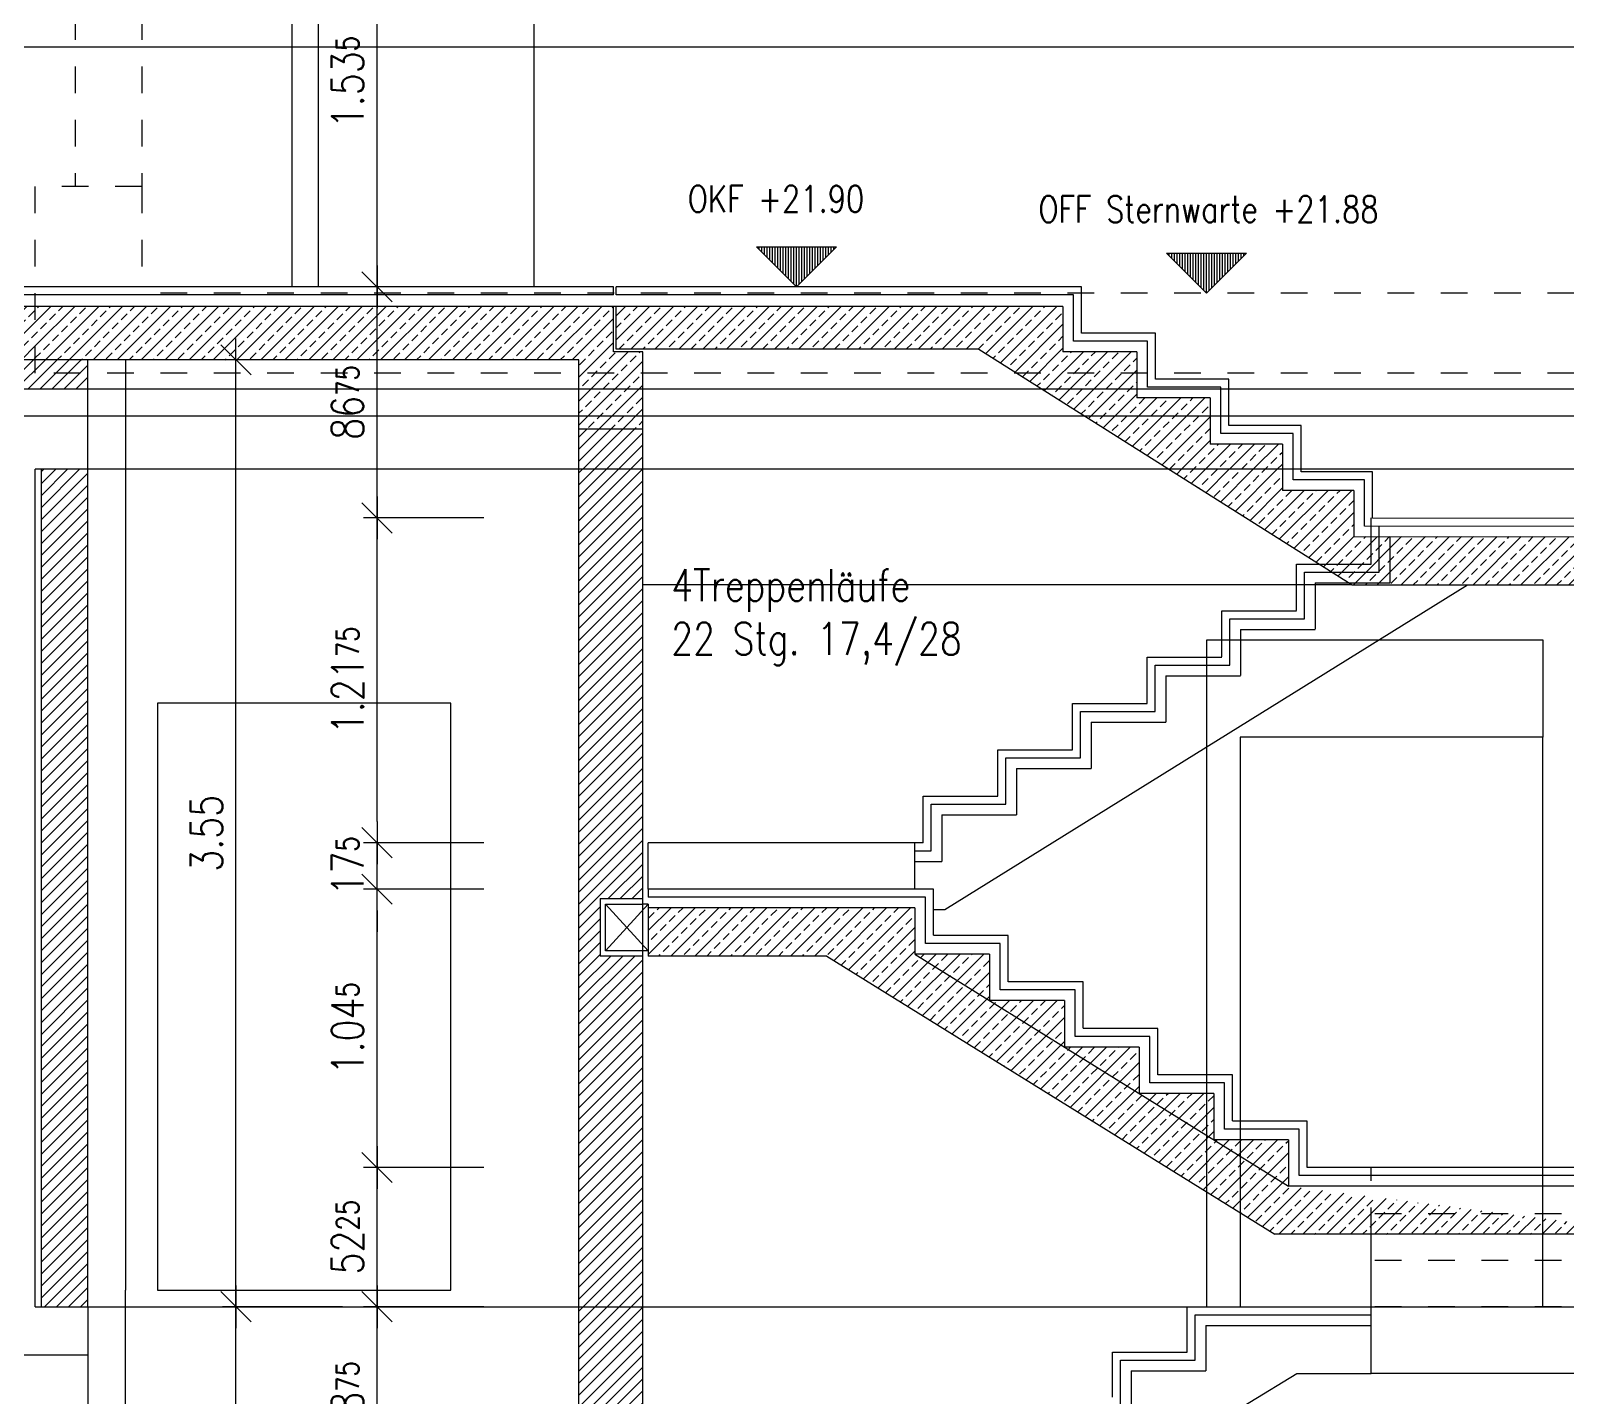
# Model space of a CAD drawing. Header units: metres. Extents: x -3551 to -3365, y -115 to 134.
# Drawn here: x -3469.3 to -3463.54, y 122.02 to 127.14 of the extents above; entities that cross this region are included whole.
import ezdxf
from ezdxf.enums import TextEntityAlignment as Align

# ---------------------------------------------------------------- set-up
doc = ezdxf.new("R2010")
doc.units = ezdxf.units.M
doc.header["$LTSCALE"] = 0.01
doc.linetypes.add('GESTRICHELT2', pattern=[4.5, 3, -1.5])
doc.linetypes.add('STRICHLINIE', pattern=[0.75, 0.5, -0.25])
doc.layers.get('0').update_dxf_attribs({"linetype": 'CONTINUOUS'})
for name, color, linetype in [('A_abriss', 44, 'STRICHLINIE'), ('A_ansicht', 9, 'CONTINUOUS'), ('A_Aufzug', 3, 'CONTINUOUS'), ('A_bemaßung', 7, 'CONTINUOUS'), ('A_schraffur', 10, 'CONTINUOUS'), ('A_STB', 4, 'CONTINUOUS'), ('A_text', 2, 'CONTINUOUS'), ('A_treppe_V2', 3, 'CONTINUOUS'), ('A_wände', 6, 'CONTINUOUS'), ('A_WÄNDE_NEU', 6, 'CONTINUOUS'), ('CKMA0002', 7, 'CONTINUOUS')]:
    doc.layers.add(name, color=color, linetype=linetype)
doc.styles.add('SIMPLEX', font='simplex.shx', dxfattribs={"width": 0.8, "height": 0.1})
doc.styles.add('SIMPLEXD', font='SIMPLEXD.shx', dxfattribs={"width": 0.8, "height": 0.12})
doc.dimstyles.new('DIN', dxfattribs={"dimtxt": 0.03, "dimasz": 0.08, "dimexe": 0.05, "dimexo": 0.2448393904078216, "dimgap": 0.05, "dimtad": 1, "dimdec": 4, "dimrnd": 0.0025, "dimzin": 0, "dimdsep": 46, "dimtxsty": 'SIMPLEXD', "dimblk": 'DIMCROSS', "dimblk1": 'DIMCROSS', "dimblk2": 'DIMCROSS', "dimsah": 1, "dimcen": 2.5, "dimdle": 0.04, "dimclrd": 252, "dimclre": 252, "dimclrt": 252, "dimadec": 0, "dimazin": 0, "dimtfac": 1, "dimtdec": 4, "dimtix": 1, "dimtmove": 2, "dimatfit": 3, "dimldrblk": 'DIMCROSS', "dimfxl": 1, "dimtvp": 1, "dimtolj": 1, "dimtzin": 0, "dimarcsym": 0})
pattern_1 = [(45, (0, 0), (-0.04490128060534576, 0.04490128060534577), []), (45, (0.04490130000000001, 0), (-0.04490128060534576, 0.04490128060534577), [0.03175, -0.015875])]
pattern_2 = [(45, (0, 0), (-0.02245064030267288, 0.02245064030267288), [])]

# ---------------------------------------------------------------- blocks, each defined once
blk = doc.blocks.new('G2_1')
at = {"layer": 'A_bemaßung', "color": 7, "linetype": 'Continuous'}
for points in [[(0, 0), (-0.15, 0.15), (0.15, 0.15), (0, 0)], [(-0.14, 0.14), (-0.14, 0.15)], [(-0.13, 0.13), (-0.13, 0.15)], [(-0.12, 0.12), (-0.12, 0.15)], [(-0.11, 0.11), (-0.11, 0.15)], [(-0.1, 0.1), (-0.1, 0.15)], [(-0.09, 0.09), (-0.09, 0.15)], [(-0.08, 0.08), (-0.08, 0.15)], [(-0.07, 0.07), (-0.07, 0.15)], [(-0.06, 0.06), (-0.06, 0.15)], [(-0.05, 0.05), (-0.05, 0.15)], [(-0.04, 0.04), (-0.04, 0.15)], [(-0.03, 0.03), (-0.03, 0.15)], [(-0.02, 0.02), (-0.02, 0.15)], [(-0.01, 0.01), (-0.01, 0.15)], [(0, 0), (0, 0.15)], [(0.01, 0.01), (0.01, 0.15)], [(0.02, 0.02), (0.02, 0.15)], [(0.03, 0.03), (0.03, 0.15)], [(0.04, 0.04), (0.04, 0.15)], [(0.05, 0.05), (0.05, 0.15)], [(0.06, 0.06), (0.06, 0.15)], [(0.07, 0.07), (0.07, 0.15)], [(0.08, 0.08), (0.08, 0.15)], [(0.09, 0.09), (0.09, 0.15)], [(0.1, 0.1), (0.1, 0.15)], [(0.11, 0.11), (0.11, 0.15)], [(0.12, 0.12), (0.12, 0.15)], [(0.13, 0.13), (0.13, 0.15)], [(0.14, 0.14), (0.14, 0.15)]]:
    blk.add_lwpolyline(points, dxfattribs=at)
blk = doc.blocks.new('DIMCROSS')
at = {"color": 0, "linetype": 'ByBlock'}
blk.add_line((-1, 0), (1, 0), dxfattribs=at)
at = {"linetype": 'ByBlock'}
blk.add_line((-0.707107, -0.707107), (0.707107, 0.707107), dxfattribs=at)
blk = doc.blocks.new('*D124')
at = {"layer": 'CKMA0002', "color": 1, "lineweight": -2, "transparency": 16777216}
for p, q in [((-3468.130771111278, 122.3603587401469), (-3468.580771111278, 122.3603587401469)), ((-3468.530771111278, 118.8603585640732), (-3468.530771111278, 122.2803587401469))]:
    blk.add_line(p, q, dxfattribs=at)
at = {"layer": 'CKMA0002', "color": 1, "lineweight": -2, "transparency": 16777216, "xscale": 0.08, "yscale": 0.08, "zscale": 0.08}
for p, rotation in [((-3468.530771111278, 122.3603587401469), 90), ((-3468.530771111278, 118.7803585640732), 270)]:
    blk.add_blockref('DIMCROSS', p, dxfattribs=dict(at, rotation=rotation))
at = {"layer": 'CKMA0002', "color": 3, "transparency": 16777216, "insert": (-3468.640771111278, 120.5703586521095), "char_height": 0.12, "attachment_point": 5, "rotation": 90, "style": 'SIMPLEXD'}
blk.add_mtext('\\A1;3.58{\\A1\\H0.7x\\S;}', dxfattribs=at)
blk = doc.blocks.new('*D125')
at = {"layer": 'CKMA0002', "color": 1, "lineweight": -2, "transparency": 16777216}
for p, q in [((-3467.930771111277, 125.9103586740332), (-3468.580771111277, 125.9103586740332)), ((-3468.530771111277, 122.4403587401469), (-3468.530771111277, 125.8303586740332))]:
    blk.add_line(p, q, dxfattribs=at)
at = {"layer": 'CKMA0002', "color": 1, "lineweight": -2, "transparency": 16777216, "xscale": 0.08, "yscale": 0.08, "zscale": 0.08}
for p, rotation in [((-3468.530771111277, 125.9103586740332), 90), ((-3468.530771111277, 122.3603587401469), 270)]:
    blk.add_blockref('DIMCROSS', p, dxfattribs=dict(at, rotation=rotation))
at = {"layer": 'CKMA0002', "color": 3, "transparency": 16777216, "insert": (-3468.640771111277, 124.1353587070895), "char_height": 0.12, "attachment_point": 5, "rotation": 90, "style": 'SIMPLEXD'}
blk.add_mtext('\\A1;3.55{\\A1\\H0.7x\\S;}', dxfattribs=at)
blk = doc.blocks.new('*D149')
at = {"layer": 'CKMA0002', "color": 1, "lineweight": -2, "transparency": 16777216}
for p, q in [((-3467.601873947543, 122.3603587401469), (-3468.051873947545, 122.3603587401469)), ((-3468.001873947545, 121.7529270148557), (-3468.001873947545, 122.2803587401469))]:
    blk.add_line(p, q, dxfattribs=at)
at = {"layer": 'CKMA0002', "color": 1, "lineweight": -2, "transparency": 16777216, "xscale": 0.08, "yscale": 0.08, "zscale": 0.08}
for p, rotation in [((-3468.001873947545, 122.3603587401469), 90), ((-3468.001873947545, 121.6729270148557), 270)]:
    blk.add_blockref('DIMCROSS', p, dxfattribs=dict(at, rotation=rotation))
at = {"layer": 'CKMA0002', "color": 3, "transparency": 16777216, "insert": (-3468.111873947545, 122.0166428775007), "char_height": 0.12, "attachment_point": 5, "rotation": 90, "style": 'SIMPLEXD'}
blk.add_mtext('\\A1;68{\\A1\\H0.7x\\S75;}', dxfattribs=at)
blk = doc.blocks.new('*D150')
at = {"layer": 'CKMA0002', "color": 1, "lineweight": -2, "transparency": 16777216}
for p, q in [((-3467.601873947542, 122.8820649177587), (-3468.051873947545, 122.8820649177587)), ((-3468.001873947545, 122.4403587401469), (-3468.001873947545, 122.8020649177587))]:
    blk.add_line(p, q, dxfattribs=at)
at = {"layer": 'CKMA0002', "color": 1, "lineweight": -2, "transparency": 16777216, "xscale": 0.08, "yscale": 0.08, "zscale": 0.08}
for p, rotation in [((-3468.001873947545, 122.8820649177587), 90), ((-3468.001873947545, 122.3603587401469), 270)]:
    blk.add_blockref('DIMCROSS', p, dxfattribs=dict(at, rotation=rotation))
at = {"layer": 'CKMA0002', "color": 3, "transparency": 16777216, "insert": (-3468.111873947545, 122.6212118289522), "char_height": 0.12, "attachment_point": 5, "rotation": 90, "style": 'SIMPLEXD'}
blk.add_mtext('\\A1;52{\\A1\\H0.7x\\S25;}', dxfattribs=at)
blk = doc.blocks.new('*D151')
at = {"layer": 'CKMA0002', "color": 1, "lineweight": -2, "transparency": 16777216}
for p, q in [((-3467.60187394754, 123.9260583764275), (-3468.051873947545, 123.9260583764275)), ((-3468.001873947544, 122.9620649177587), (-3468.001873947544, 123.8460583764275))]:
    blk.add_line(p, q, dxfattribs=at)
at = {"layer": 'CKMA0002', "color": 1, "lineweight": -2, "transparency": 16777216, "xscale": 0.08, "yscale": 0.08, "zscale": 0.08}
for p, rotation in [((-3468.001873947544, 123.9260583764275), 90), ((-3468.001873947544, 122.8820649177587), 270)]:
    blk.add_blockref('DIMCROSS', p, dxfattribs=dict(at, rotation=rotation))
at = {"layer": 'CKMA0002', "color": 3, "transparency": 16777216, "insert": (-3468.111873947545, 123.4040616470925), "char_height": 0.12, "attachment_point": 5, "rotation": 90, "style": 'SIMPLEXD'}
blk.add_mtext('\\A1;1.04{\\A1\\H0.7x\\S5;}', dxfattribs=at)
blk = doc.blocks.new('*D152')
at = {"layer": 'CKMA0002', "color": 1, "lineweight": -2, "transparency": 16777216}
for p, q in [((-3468.001873947544, 124.1800582658741), (-3468.001873947544, 124.2600582658741)), ((-3467.60187394754, 124.1000582658741), (-3468.051873947545, 124.1000582658741)), ((-3468.001873947544, 123.9260583764275), (-3468.001873947544, 124.1000582658741)), ((-3468.001873947544, 123.8460583764275), (-3468.001873947544, 123.7660583764276))]:
    blk.add_line(p, q, dxfattribs=at)
at = {"layer": 'CKMA0002', "color": 1, "lineweight": -2, "transparency": 16777216, "xscale": 0.08, "yscale": 0.08, "zscale": 0.08}
for p, rotation in [((-3468.001873947544, 124.1000582658741), 270), ((-3468.001873947544, 123.9260583764275), 90)]:
    blk.add_blockref('DIMCROSS', p, dxfattribs=dict(at, rotation=rotation))
at = {"layer": 'CKMA0002', "color": 3, "transparency": 16777216, "insert": (-3468.111873947545, 124.0130583211503), "char_height": 0.12, "attachment_point": 5, "rotation": 90, "style": 'SIMPLEXD'}
blk.add_mtext('\\A1;17{\\A1\\H0.7x\\S5;}', dxfattribs=at)
blk = doc.blocks.new('*D153')
at = {"layer": 'CKMA0002', "color": 1, "lineweight": -2, "transparency": 16777216}
for p, q in [((-3467.601873947538, 125.3176484806555), (-3468.051873947544, 125.3176484806555)), ((-3468.001873947544, 124.1800582658741), (-3468.001873947544, 125.2376484806555))]:
    blk.add_line(p, q, dxfattribs=at)
at = {"layer": 'CKMA0002', "color": 1, "lineweight": -2, "transparency": 16777216, "xscale": 0.08, "yscale": 0.08, "zscale": 0.08}
for p, rotation in [((-3468.001873947544, 125.3176484806555), 90), ((-3468.001873947544, 124.1000582658741), 270)]:
    blk.add_blockref('DIMCROSS', p, dxfattribs=dict(at, rotation=rotation))
at = {"layer": 'CKMA0002', "color": 3, "transparency": 16777216, "insert": (-3468.111873947544, 124.7088533732643), "char_height": 0.12, "attachment_point": 5, "rotation": 90, "style": 'SIMPLEXD'}
blk.add_mtext('\\A1;1.21{\\A1\\H0.7x\\S75;}', dxfattribs=at)
blk = doc.blocks.new('*D154')
at = {"layer": 'CKMA0002', "color": 1, "lineweight": -2, "transparency": 16777216}
for p, q in [((-3467.601873947537, 126.1840474571357), (-3468.051873947544, 126.1840474571357)), ((-3468.001873947544, 125.3976484806555), (-3468.001873947544, 126.1040474571357))]:
    blk.add_line(p, q, dxfattribs=at)
at = {"layer": 'CKMA0002', "color": 1, "lineweight": -2, "transparency": 16777216, "xscale": 0.08, "yscale": 0.08, "zscale": 0.08}
for p, rotation in [((-3468.001873947544, 126.1840474571357), 90), ((-3468.001873947544, 125.3176484806555), 270)]:
    blk.add_blockref('DIMCROSS', p, dxfattribs=dict(at, rotation=rotation))
at = {"layer": 'CKMA0002', "color": 3, "transparency": 16777216, "insert": (-3468.111873947544, 125.750847968895), "char_height": 0.12, "attachment_point": 5, "rotation": 90, "style": 'SIMPLEXD'}
blk.add_mtext('\\A1;86{\\A1\\H0.7x\\S75;}', dxfattribs=at)
blk = doc.blocks.new('*D155')
at = {"layer": 'CKMA0002', "color": 1, "lineweight": -2, "transparency": 16777216}
for p, q in [((-3468.601873947535, 127.7200698323899), (-3467.951873947543, 127.7200698323899)), ((-3468.001873947543, 126.2640474571357), (-3468.001873947543, 127.6400698323899))]:
    blk.add_line(p, q, dxfattribs=at)
at = {"layer": 'CKMA0002', "color": 1, "lineweight": -2, "transparency": 16777216, "xscale": 0.08, "yscale": 0.08, "zscale": 0.08}
for p, rotation in [((-3468.001873947543, 127.7200698323899), 90), ((-3468.001873947543, 126.1840474571357), 270)]:
    blk.add_blockref('DIMCROSS', p, dxfattribs=dict(at, rotation=rotation))
at = {"layer": 'CKMA0002', "color": 3, "transparency": 16777216, "insert": (-3468.111873947543, 126.9520586447622), "char_height": 0.12, "attachment_point": 5, "rotation": 90, "style": 'SIMPLEXD'}
blk.add_mtext('\\A1;1.53{\\A1\\H0.7x\\S5;}', dxfattribs=at)
blk = doc.blocks.new('*D185')
at = {"layer": 'CKMA0002', "color": 1, "lineweight": -2, "transparency": 16777216}
for p, q in [((-3477.298931915735, 127.6808908403834), (-3477.948931915745, 127.6808908403834)), ((-3477.898931915745, 125.8802631808009), (-3477.898931915745, 127.6008908403834))]:
    blk.add_line(p, q, dxfattribs=at)
at = {"layer": 'CKMA0002', "color": 1, "lineweight": -2, "transparency": 16777216, "xscale": 0.08, "yscale": 0.08, "zscale": 0.08}
for p, rotation in [((-3477.898931915745, 127.6808908403834), 90), ((-3477.898931915745, 125.8002631808009), 270)]:
    blk.add_blockref('DIMCROSS', p, dxfattribs=dict(at, rotation=rotation))
at = {"layer": 'CKMA0002', "color": 3, "transparency": 16777216, "insert": (-3478.008931915745, 126.7405770105916), "char_height": 0.12, "attachment_point": 5, "rotation": 90, "style": 'SIMPLEXD'}
blk.add_mtext('\\A1;1.88{\\A1\\H0.7x\\S;}', dxfattribs=at)

msp = doc.modelspace()

# ---------------------------------------------------------------- hatches: boundary and pattern name
at = {"layer": 'A_schraffur'}
h = msp.add_hatch(dxfattribs=at)
h.set_pattern_fill('ANSI33', color=256, scale=0.01, style=0)
h.set_pattern_definition(pattern_1)
h.paths.add_polyline_path([(-3469.283072397048, 126.1103589091636), (-3469.402869135671, 126.110358921957), (-3469.402869135673, 126.0902878138858), (-3469.403763719679, 125.9103586740332), (-3469.283072397048, 125.9103586740332)])
h.paths.add_polyline_path([(-3469.402869135671, 126.0902878140094), (-3469.473501655388, 126.0902878140095), (-3469.473501655388, 125.9103586740332), (-3469.403763719679, 125.9103586740332)])
h.paths.add_polyline_path([(-3469.402869135671, 126.110358921957), (-3469.473501655388, 126.1103589295001), (-3469.473501655387, 126.0902878140094), (-3469.402869135671, 126.0902878140094)])
h = msp.add_hatch(dxfattribs=at)
h.set_pattern_fill('ANSI33', color=256, scale=0.01, style=0)
h.set_pattern_definition(pattern_1)
h.paths.add_polyline_path([(-3467.244719987586, 125.9103586740332), (-3467.244719990645, 125.8600701760742), (-3467.00473603241, 125.8600701760742), (-3467.004736032411, 125.9403586740333), (-3467.11473603353, 125.9403586740333), (-3467.114736014493, 126.1103586776007), (-3469.283072397048, 126.1103589091636), (-3469.283072397047, 125.9103586740331)])
h.paths.add_polyline_path([(-3467.244719990644, 125.8600701760742), (-3467.244719994275, 125.8003585640728), (-3467.004736032411, 125.8003585640727), (-3467.00473603241, 125.8600701760742)])
h.paths.add_polyline_path([(-3467.244719994274, 125.8003585640727), (-3467.244720000354, 125.7003585640515), (-3467.004736032411, 125.7003585640517), (-3467.004736032411, 125.8003585640727)])
h.paths.add_polyline_path([(-3467.004736032411, 125.6503586740333), (-3467.004736032411, 125.7003585640517), (-3467.244720000353, 125.7003585640515), (-3467.244720003394, 125.6503586740333)])
h = msp.add_hatch(dxfattribs=at)
h.set_pattern_fill('ANSI33', color=256, scale=0.01, style=0)
h.set_pattern_definition(pattern_1)
h.paths.add_polyline_path([(-3465.430061671339, 126.1103584976895), (-3467.104736014493, 126.1103586853641), (-3467.10473603241, 125.950358685232), (-3465.744874696385, 125.9503585329447), (-3465.601840013129, 125.8600701760742), (-3465.152972726514, 125.8600701760742), (-3465.152972726514, 125.9408480006416), (-3465.430061671339, 125.9408480006417)])
h.paths.add_polyline_path([(-3465.152972726514, 125.8600701760742), (-3465.601840013128, 125.8600701760742), (-3465.507244964494, 125.8003585640727), (-3465.152972726513, 125.8003585640727)])
h.paths.add_polyline_path([(-3464.878343985647, 125.767648570979), (-3465.152972726514, 125.767648570979), (-3465.152972726514, 125.8003585640727), (-3465.507244964494, 125.8003585640727), (-3465.348825110327, 125.7003585640531), (-3464.878343985647, 125.7003585640535)])
h.paths.add_polyline_path([(-3464.878343985646, 125.7003585640535), (-3465.348825110327, 125.7003585640531), (-3465.031985402087, 125.5003585640726), (-3464.606914692314, 125.5003585640726), (-3464.606914692314, 125.5944490876543), (-3464.878343985646, 125.5944490876544)])
h.paths.add_polyline_path([(-3464.606914692315, 125.5000699999999), (-3464.890900244797, 125.5000699999999), (-3464.890899799745, 125.4113005333665), (-3464.467523865837, 125.1440512443071), (-3464.274722996677, 125.1440512443071), (-3464.274722996677, 125.2480059682871), (-3464.339412626058, 125.248050034445), (-3464.339412627757, 125.4212496311606), (-3464.606914692315, 125.4212496311608)])
h.paths.add_polyline_path([(-3464.890900244797, 125.5000699999999), (-3465.031528259303, 125.5000699999999), (-3464.890899799744, 125.4113005333654)])
h.paths.add_polyline_path([(-3464.244722996678, 125.2479855324808), (-3464.274722996677, 125.2480059682871), (-3464.274722996677, 125.1440512443071), (-3464.467523865838, 125.1440512443071), (-3464.419997909597, 125.1140512443071), (-3464.244722996677, 125.1140512443071)])
h.paths.add_polyline_path([(-3464.204722996677, 125.2479582847391), (-3464.244722996678, 125.2479855324808), (-3464.244722996678, 125.1140512443071), (-3464.419997909597, 125.1140512443071), (-3464.356629967943, 125.0740512443073), (-3464.204722996676, 125.0740512443073)])
h.paths.add_polyline_path([(-3463.160865913744, 125.2472472160334), (-3464.204722996677, 125.2479582847391), (-3464.204722996677, 125.0740512443073), (-3464.356629967944, 125.0740512443073), (-3464.345854913766, 125.0672496636371), (-3463.160865914027, 125.0664480052439)])
h = msp.add_hatch(dxfattribs=at)
h.set_pattern_fill('ANSI31', color=256, scale=0.01, style=0)
h.set_pattern_definition(pattern_2)
h.paths.add_polyline_path([(-3469.085945745685, 125.9103586740332), (-3469.283072397048, 125.9103586740332), (-3469.283072397047, 125.8600701760742), (-3469.085945745685, 125.8600701760742)], flags=17)
h.paths.add_polyline_path([(-3469.085945745685, 125.8600701760742), (-3469.283072397048, 125.8600701760742), (-3469.283072397048, 125.9103586740331), (-3469.403763719679, 125.9103586740332), (-3469.404310651198, 125.8003534457981), (-3469.085945745685, 125.8003585640727)])
h.paths.add_polyline_path([(-3469.403763719678, 125.9103586740331), (-3469.473501655387, 125.9103586740332), (-3469.473499886843, 125.8003523334597), (-3469.404310651199, 125.8003534457981)])
h = msp.add_hatch(dxfattribs=at)
h.set_pattern_fill('ANSI31', color=256, scale=0.01, style=0)
h.set_pattern_definition(pattern_2)
h.paths.add_polyline_path([(-3467.004735935207, 125.5000699999999), (-3467.24471999683, 125.5000699999999), (-3467.244720189934, 122.3603587401469), (-3467.0047339045, 122.3603587401469), (-3467.004734754952, 123.6752585795769), (-3467.164798997404, 123.6752585795769), (-3467.164798997404, 123.8902585795769), (-3467.004734894009, 123.8902577708404)])
h.paths.add_polyline_path([(-3467.004736032411, 125.6503586740333), (-3467.244719987586, 125.6503586740333), (-3467.244719996811, 125.5003585640726), (-3467.004735935392, 125.5003585640726)])
h.paths.add_polyline_path([(-3467.0047339045, 122.3603587401469), (-3467.244720189934, 122.3603587401469), (-3467.244720213306, 121.9803585618961), (-3467.004733658722, 121.9803585616126)])
h.paths.add_polyline_path([(-3467.004733658722, 121.9803585616126), (-3467.244720213306, 121.9803585618961), (-3467.244720410118, 118.7803585640734), (-3467.004731589022, 118.7803585640734), (-3467.004732750269, 120.5757842413731), (-3467.164782456477, 120.5757842413731), (-3467.164782456477, 120.7907842413731), (-3467.004732889327, 120.7907834327101)])
h = msp.add_hatch(dxfattribs=at)
h.set_pattern_fill('ANSI31', color=256, scale=0.01, style=0)
h.set_pattern_definition(pattern_2)
h.paths.add_polyline_path([(-3469.085945744228, 125.5000699999999), (-3469.26094603288, 125.5000699999999), (-3469.260930169242, 122.3603587401469), (-3469.085929880589, 122.3603587401469)])
h = msp.add_hatch(dxfattribs=at)
h.set_pattern_fill('ANSI33', color=256, scale=0.01, style=0)
h.set_pattern_definition(pattern_1)
edge = h.paths.add_edge_path()
edge.add_line((-3465.984833872026, 123.8560596340038), (-3466.984833872027, 123.8560577078965))
edge.add_line((-3466.984833872027, 123.8560577078965), (-3466.984833871744, 123.675258497107))
edge.add_line((-3466.31491565172, 123.6752604642382), (-3466.984833871744, 123.675258497107))
edge.add_line((-3466.31491565172, 123.6752604642382), (-3464.63620964256, 122.6320667020574))
edge.add_line((-3465.984833872026, 123.8560596340038), (-3465.984833872026, 123.6828598951085))
edge.add_line((-3465.704833872025, 123.6820606963372), (-3465.984833872025, 123.6820606963372))
edge.add_line((-3465.704833872025, 123.6820606963372), (-3465.704833872026, 123.5088610342726))
edge.add_line((-3465.424833872025, 123.5080618355013), (-3465.704833872026, 123.5080618355013))
edge.add_line((-3465.424833872026, 123.5080618355013), (-3465.424833872026, 123.3348621734367))
edge.add_line((-3465.144833872026, 123.3340629746654), (-3465.424833872026, 123.3340629729381))
edge.add_line((-3465.144833872026, 123.3340629746654), (-3465.144833877287, 123.1600641482773))
edge.add_line((-3464.864833877287, 123.1600641482773), (-3465.144833877287, 123.1600641482773))
edge.add_line((-3464.864833877287, 123.1600641482773), (-3464.864833877288, 122.9868644862127))
edge.add_line((-3464.584833877287, 122.9860652874413), (-3464.864833877287, 122.9860652874413))
edge.add_line((-3464.584833877287, 122.9860652874414), (-3464.584833877287, 122.8120648538008))
edge.add_line((-3463.160973034473, 122.8120637029407), (-3464.584833877288, 122.8120647016661))
edge.add_line((-3463.160973034475, 122.6320637029406), (-3464.63620964256, 122.6320667020574))
edge.add_line((-3463.160972105561, 122.6320646298816), (-3463.16097210556, 122.8120646298816))

# ---------------------------------------------------------------- linework, layer by layer
at = {"layer": 'A_abriss', "linetype": 'Continuous'}
for p, q in [((-3471.648124671962, 127.0843283784556), (-3463.015941459912, 127.0843283784556)), ((-3463.140941459912, 125.8003585640727), (-3469.085945745685, 125.8003585640727)), ((-3463.140941459912, 125.5003585640726), (-3469.085945745685, 125.5003585640726)), ((-3463.140943927959, 125.5000699999999), (-3469.085945744228, 125.5000699999999)), ((-3469.085929880589, 122.3603587401469), (-3463.140928046364, 122.3603587401469))]:
    msp.add_line(p, q, dxfattribs=at)
at = {"layer": 'A_ansicht'}
for p, q in [((-3468.222563540532, 128.0100698323908), (-3468.222563540532, 126.1840474571355)), ((-3467.004735655784, 125.0680508950954), (-3464.347124223474, 125.0680508950954)), ((-3464.890897037582, 124.8603650427514), (-3463.630881042566, 124.8603714090814)), ((-3464.890884503594, 122.3603587401469), (-3464.890897037582, 124.8603650427514)), ((-3463.630881042566, 124.8603714090814), (-3463.630881042565, 124.4953587401469))]:
    msp.add_line(p, q, dxfattribs=at)
for points in [[(-3468.32033184627, 126.1840474571354), (-3468.32033184627, 128.0100698323908), (-3467.413745692586, 128.0100744129886), (-3467.413745692586, 126.1840474571355)], [(-3463.630881042565, 122.3603587401469), (-3463.630881042565, 124.4953587401469), (-3464.765892271892, 124.4953530054135), (-3464.765881484665, 122.3603587401469)]]:
    msp.add_lwpolyline(points, dxfattribs=at)
at = {"layer": 'A_Aufzug', "color": 7, "linetype": 'Continuous'}
for p, q in [((-3468.944720012918, 125.9103587401469), (-3468.944720012918, 122.4227890657975)), ((-3467.244719987586, 125.9103586740332), (-3468.944720012918, 125.9103586740332)), ((-3467.724719994739, 124.6227890985801), (-3468.82472001113, 124.6227890985801)), ((-3468.82472001113, 124.6227890985801), (-3468.82472001113, 122.4227890657975)), ((-3467.724719994739, 122.4227890657975), (-3467.724719994739, 124.6227890985801)), ((-3468.944720012918, 101.292788750936), (-3468.944720012918, 122.4227890657975)), ((-3468.82472001113, 122.4227890657975), (-3467.724719994739, 122.4227890657975))]:
    msp.add_line(p, q, dxfattribs=at)
at = {"layer": 'A_STB'}
for p, q in [((-3465.430061671339, 126.1103584976895), (-3469.473501655388, 126.1103589295001)), ((-3467.11473603353, 125.9403586740333, 2.145507775801753e-08), (-3467.114736014493, 126.1103586863519)), ((-3467.104736032411, 125.950358685232, 2.145507624783571e-08), (-3467.104736014493, 126.110358685232)), ((-3465.430061671339, 126.1103584976895), (-3465.430061671339, 125.9408480006417, 1.33737246539249e-07)), ((-3467.004736032411, 125.9403586740333, 2.145507775801753e-08), (-3467.11473603353, 125.9403586740333, 2.145507775801753e-08)), ((-3465.744874696385, 125.9503585329447, 4.419258445869008e-08), (-3467.104736032411, 125.950358685232, 1.965031511863742e-08)), ((-3467.004736032411, 125.6503586740333, 2.145507775801753e-08), (-3467.004736032411, 125.9403586740333, 2.145507775802244e-08)), ((-3465.744874696385, 125.9503585329447, 1.337372465387698e-07), (-3464.345817192511, 125.0672258526977, 1.337372465417036e-07)), ((-3465.152972726513, 125.9408480006416, -2.040921092978148e-09), (-3465.430061671339, 125.9408480006417, 1.337372465392509e-07)), ((-3465.152972726514, 125.9408480006416, -2.040921093015629e-09), (-3465.152972726514, 125.7676485441481, 1.337372465392509e-07)), ((-3467.244719987586, 125.9103586740332), (-3469.473501655388, 125.9103586740332)), ((-3467.244720003394, 125.6503586740333, 2.145507775801753e-08), (-3467.244719987586, 125.9103586740332)), ((-3464.878343985646, 125.767648570979, 8.858391215437008e-08), (-3465.152972726514, 125.767648570979, 1.337372255091895e-07)), ((-3464.878343985647, 125.767648570979, 8.85839121543326e-08), (-3464.878343985647, 125.5944491144855, 2.243620797865991e-07)), ((-3467.004736032411, 125.6503586740333, 2.145507775801753e-08), (-3467.244720003394, 125.6503586740333, 2.145507775801753e-08)), ((-3464.606914692314, 125.5944490876543, -2.040921091077525e-09), (-3464.878343985647, 125.5944490876545, 2.243621008146679e-07)), ((-3464.606914692314, 125.5944490876543, -2.040921091115006e-09), (-3464.606914692314, 125.4212496311608, 1.337372465411515e-07)), ((-3464.339412627757, 125.4212496311607, -2.040921091168144e-09), (-3464.606914692315, 125.4212496311608, 1.33737246540977e-07)), ((-3464.339412627758, 125.4212496311607, -2.040921091205625e-09), (-3464.339412626058, 125.2480500344451, -8.659725422854869e-08)), ((-3464.339412626058, 125.248050034445, -8.659725422858149e-08), (-3463.160865913744, 125.2472472160334, 2.123404117118729e-07)), ((-3464.345802184753, 125.0672496279653, -2.446728706487862e-07), (-3463.160865914027, 125.0664480052439, 2.123404117110775e-07)), ((-3465.984833872026, 123.8560596340038, 8.445101386651521e-08), (-3466.984833872027, 123.8560577078965, 9.269094396732311e-09)), ((-3466.984833872027, 123.8560577078965, 9.269094396732311e-09), (-3466.984833871744, 123.675258497107, 9.269094395900472e-09)), ((-3465.984833872026, 123.8560596340038, 8.145213886553313e-08), (-3465.984833872026, 123.6828598951085, -6.634140943677302e-08)), ((-3466.31491565172, 123.6752604642382, -3.522628130968405e-07), (-3466.984833871744, 123.675258497107, 9.269094395900472e-09)), ((-3466.31491565172, 123.6752604642382, -3.307361511772444e-07), (-3464.63620964256, 122.6320667020574, -8.820864427034843e-08)), ((-3465.704833872025, 123.6820606963372, 6.254225653647211e-08), (-3465.984833872025, 123.6820606963372, 6.254225653647211e-08)), ((-3465.704833872025, 123.6820606963372, 6.254225653645856e-08), (-3465.704833872026, 123.5088610342726, -8.525122620520472e-08)), ((-3465.424833872025, 123.5080618355013, 4.363243976804046e-08), (-3465.704833872026, 123.5080618355013, 4.363243976804046e-08)), ((-3465.424833872026, 123.5080618355013, 4.363243976802691e-08), (-3465.424833872026, 123.3348621734367, -1.041610429736364e-07)), ((-3465.144833872026, 123.3340629746654, 2.472262299957938e-08), (-3465.424833872026, 123.3340629729381, -1.048430109617679e-07)), ((-3465.144833872026, 123.3340629746654, 2.472262299957938e-08), (-3465.144833877287, 123.1600641482773, -1.75416952045898e-07)), ((-3464.864833877287, 123.1600641482773, -1.75416952045898e-07), (-3465.144833877287, 123.1600641482773, -1.75416952045898e-07)), ((-3464.864833877287, 123.1600641482773, -1.754169520459115e-07), (-3464.864833877288, 122.9868644862127, -3.232104347875748e-07)), ((-3464.584833877287, 122.9860652874413, -1.943267688143296e-07), (-3464.864833877287, 122.9860652874413, -1.943267688143296e-07)), ((-3464.584833877287, 122.9860652874414, -1.943267688143671e-07), (-3464.584833877287, 122.8120648538008, -5.792068229858043e-08)), ((-3463.160973034473, 122.8120637029407, -2.54870307639274e-07), (-3464.584833877288, 122.8120647016661, -5.792056303376364e-08)), ((-3463.160973034475, 122.6320637029406, -2.287807603457136e-07), (-3464.63620964256, 122.6320667020574, -8.820864427034716e-08))]:
    msp.add_line(p, q, dxfattribs=at)
at = {"layer": 'A_STB', "color": 1}
for p, q in [((-3464.274722996677, 125.1448506486494, 2.132349980487079e-07), (-3464.274722996677, 125.318050105143, 3.610284641738887e-07)), ((-3464.244722996677, 125.1140510671791, 2.132349980486921e-07), (-3464.244722996678, 125.288050105143, 3.610284641738729e-07)), ((-3464.204722996677, 125.2480501051432, 3.610284683631185e-07), (-3464.204722996677, 125.0748504430787, 2.132349856214553e-07)), ((-3464.554722996677, 124.9708517878135, 1.943251812802763e-07), (-3464.554722996677, 125.1440512443071, 3.421186474054571e-07)), ((-3464.554722996678, 125.1440512443071, 3.421186474054413e-07), (-3464.274722996678, 125.1440512443071, 3.421186474054413e-07)), ((-3464.524722996679, 125.1140512443071, 3.421186474054413e-07), (-3464.244722996677, 125.1140512443071, 3.421186474054413e-07)), ((-3464.524722996678, 124.9400522063432, 1.943251812802605e-07), (-3464.524722996679, 125.1140512443071, 3.421186474054413e-07)), ((-3464.484722996678, 125.0740512443073, 3.421186515947004e-07), (-3464.204722996677, 125.0740512443073, 3.421186515947004e-07)), ((-3464.484722996677, 125.0740512443073, 3.421186515946869e-07), (-3464.484722996677, 124.9008515822428, 1.943251688530236e-07)), ((-3465.872525137194, 123.8492590558106, 1.897161297965557e-07), (-3463.913027251336, 125.0669417527859, 3.67388566338263e-07)), ((-3464.834722996677, 124.7968529269776, 1.754153645118446e-07), (-3464.834722996677, 124.9700523834712, 3.232088306370254e-07)), ((-3464.834722996678, 124.9700523834712, 3.232088306370096e-07), (-3464.554722996677, 124.9700523834712, 3.232088306370096e-07)), ((-3464.804722996678, 124.9400523834712, 3.232088306370096e-07), (-3464.524722996677, 124.9400523834712, 3.232088306370096e-07)), ((-3464.804722996677, 124.7660533455073, 1.754153645118289e-07), (-3464.804722996678, 124.9400523834712, 3.232088306370096e-07)), ((-3464.764722996677, 124.9000523834714, 3.232088348262688e-07), (-3464.484722996677, 124.9000523834714, 3.232088348262688e-07)), ((-3464.764722996676, 124.9000523834714, 3.232088348262552e-07), (-3464.764722996676, 124.7268527214069, 1.75415352084592e-07)), ((-3465.114722991416, 124.6220546962472, 1.04159438827408e-07), (-3465.114722996677, 124.7960535226353, 3.04299013868578e-07)), ((-3465.114722996677, 124.7960535226353, 3.04299013868578e-07), (-3464.834722996676, 124.7960535209122, 1.747332203775684e-07)), ((-3465.084722996678, 124.7660535226353, 3.042990138685621e-07), (-3464.804722996677, 124.7660533455073, 1.754153645118289e-07)), ((-3465.084722991415, 124.5920546962472, 1.041594388230712e-07), (-3465.084722996678, 124.7660535226353, 3.042990138685621e-07)), ((-3465.044722996677, 124.7260535226355, 3.042990180578077e-07), (-3464.764722996676, 124.7260535209083, 1.747333840964604e-07)), ((-3465.044722996677, 124.7260535226355, 3.042990180578077e-07), (-3465.044722991415, 124.5520546962474, 1.041594430123303e-07)), ((-3465.394722991415, 124.4488552397536, -4.363402730209385e-08), (-3465.394722991415, 124.6220546962472, 1.041594388230869e-07)), ((-3465.394722991416, 124.6220546962472, 1.041594388230712e-07), (-3465.114722991416, 124.6220546962472, 1.041594388230712e-07)), ((-3465.364722991416, 124.5920546962472, 1.041594388230712e-07), (-3465.084722991415, 124.5920546962472, 1.041594388230712e-07)), ((-3465.364722991415, 124.4180556582833, -4.363402730210962e-08), (-3465.364722991416, 124.5920546962472, 1.041594388230712e-07)), ((-3465.324722991415, 124.5520546962474, 1.041594430123303e-07), (-3465.044722991415, 124.5520546962474, 1.041594430123303e-07)), ((-3465.324722991415, 124.5520546962474, 1.041594430123168e-07), (-3465.324722991415, 124.3788550341829, -4.363403972934652e-08)), ((-3465.674722991416, 124.27405712671, 9.280575396936578e-08), (-3465.674722991415, 124.4480558354113, 8.524962205465528e-08)), ((-3465.674722991416, 124.4480558354113, 8.52496220546395e-08), (-3465.394722991416, 124.4480558354113, 8.52496220546395e-08)), ((-3465.644722991417, 124.4180558354113, 8.52496220546395e-08), (-3465.364722991415, 124.4180558354113, 8.52496220546395e-08)), ((-3465.644722991416, 124.2440562463856, 9.277106913933085e-08), (-3465.644722991416, 124.4180558354113, 8.52496220546395e-08)), ((-3465.604722991416, 124.3780558354115, 8.524962624389866e-08), (-3465.324722991415, 124.3780558354115, 8.524962624389866e-08)), ((-3465.604722991415, 124.3780558354115, 8.524962624386117e-08), (-3465.604722991415, 124.2040554017709, 2.216557127596479e-07)), ((-3465.954722991415, 124.1000582658741, 7.389593720094991e-08), (-3465.954722991415, 124.2740569745754, 6.633980528623941e-08)), ((-3465.954722991416, 124.2740569745754, 6.633980528622363e-08), (-3465.674722991415, 124.2740569745754, 6.633980528622363e-08)), ((-3465.924723037083, 124.0700582231815, 5.255506198735289e-07), (-3465.924722991415, 124.2440569745754, 6.633980528622363e-08)), ((-3465.924722991416, 124.2440569745754, 6.633980528622363e-08), (-3465.644722991415, 124.2440569745754, 6.633980528622363e-08)), ((-3465.884722991415, 124.2040569745756, 6.633980947548278e-08), (-3465.604722991415, 124.2040569745756, 6.633980947548278e-08)), ((-3465.884722991414, 124.2040569745756, 6.63398094754453e-08), (-3465.884722991414, 124.030056540935, 2.02745895991232e-07)), ((-3466.984833872025, 123.9260577078963, 7.79523077044312e-08), (-3466.984833872025, 124.1000582658741, 7.795230770443562e-08)), ((-3465.954722991415, 124.1000582658741, 7.389593720094991e-08), (-3466.984833872025, 124.1000582658741, 7.795230770443562e-08)), ((-3465.984833872025, 123.9260577078963, 7.79523077044312e-08), (-3465.984833872025, 124.1000582658741, 7.401450782304535e-08)), ((-3465.984722991414, 124.0700582658741, 7.389593720093411e-08), (-3465.924723037083, 124.0700582231815, 5.255506198735289e-07)), ((-3465.984833872026, 124.0300582658743, 7.795230770444748e-08), (-3465.884722991414, 124.030056540935, 2.02745895991232e-07)), ((-3465.914833872025, 123.8492590558095, 1.591715043580341e-08), (-3465.872525137194, 123.8492590558106, 1.897161297965557e-07)), ((-3464.894782057021, 122.2903586513861, 1.230104485856248e-07), (-3464.274723568785, 122.2903609510391, 1.886435458855595e-07)), ((-3464.89478205702, 122.2903586513861, 1.230104485856113e-07), (-3464.89478205702, 122.1203590348075, 1.288650631464818e-07)), ((-3465.683775800434, 121.4229273982919, -5.010105088155477e-07), (-3464.552582535915, 122.1103598294199, -6.145493667801291e-07)), ((-3465.17478205702, 122.1203590348073, 9.833466412459255e-08), (-3464.89478205702, 122.1203590348075, 1.288650631464818e-07)), ((-3465.174782057019, 122.1203590348073, 9.8334664124579e-08), (-3465.174782057019, 121.9511582335787, -3.054900184863569e-08)), ((-3464.552581820017, 122.110358651386, 1.230104485856248e-07), (-3464.274722351529, 122.1103607859633, 3.379408284624394e-07))]:
    msp.add_line(p, q, dxfattribs=at)
at = {"layer": 'A_STB', "color": 2}
for p, q in [((-3467.164798997404, 123.8902585795769, -7.369766525411314e-07), (-3467.004797911106, 123.8902577711588, -7.369766530656956e-07)), ((-3467.164798997404, 123.8902585795769, -7.369766525411314e-07), (-3467.164798997404, 123.6752585795769, -7.369766525411314e-07)), ((-3467.144798997404, 123.6952585795769, -7.369766525411314e-07), (-3467.144798997404, 123.8702584785251, -7.369766525411314e-07)), ((-3467.144798997404, 123.8702584785251, -7.369766525411314e-07), (-3467.004798012158, 123.8702577711591, -7.369766530656956e-07)), ((-3467.144798997404, 123.8702584785251, -7.369766525411314e-07), (-3466.984799513719, 123.6952583072266, -7.3697665048412e-07)), ((-3466.984798629522, 123.8702575045349, -7.369766510044379e-07), (-3467.144798997404, 123.6952585795769, -7.369766525411314e-07)), ((-3466.984798629522, 123.8702575045349, -7.369766510044379e-07), (-3467.004798213684, 123.8702577768862, -7.369766529624645e-07)), ((-3466.984798629522, 123.8702575045349, -7.369766510044379e-07), (-3466.984798602173, 123.8560577079645, 9.271746049841494e-09)), ((-3467.004798997405, 123.6952585795769, -7.369766525411314e-07), (-3467.144798997404, 123.6952585795769, -7.369766525411314e-07)), ((-3466.984799513719, 123.6952583072266, -7.3697665048412e-07), (-3467.004799097882, 123.6952585795779, -7.369766524421465e-07)), ((-3467.004798997405, 123.6752585795769, -7.369766525411314e-07), (-3467.164798997404, 123.6752585795769, -7.369766525411314e-07)), ((-3464.274722351514, 122.1103584320849, 3.379427808354129e-07), (-3464.274725879578, 122.6320667702047, -9.477702886937812e-08)), ((-3463.160897490573, 122.1103612832519, 3.595129660173933e-07), (-3464.274722351514, 122.1103584320849, 3.379427808354129e-07))]:
    msp.add_line(p, q, dxfattribs=at)
at = {"layer": 'A_treppe_V2'}
for p, q in [((-3467.114736014493, 126.1840474571354), (-3469.536196319705, 126.1840435404507, -3.202936575420648e-09)), ((-3467.114736014492, 126.1540474571351), (-3467.114736014493, 126.1840474571354)), ((-3465.360061671338, 126.184047457135, -2.040925282237298e-09), (-3467.104736014492, 126.1840474571357, -1.123484926432408e-06)), ((-3467.104736014492, 126.1540474571354), (-3467.104736014493, 126.1840474571357)), ((-3465.360061671338, 126.0108479738103, -9.062621849856226e-08), (-3465.360061671339, 126.184047457135, -2.040925282221522e-09)), ((-3467.114736014492, 126.1540474571351), (-3469.536196319704, 126.1540435404504, -3.202961219811267e-09)), ((-3465.390061671338, 126.154047457135, -2.040925282237298e-09), (-3467.104736014492, 126.1540474571354, -5.133480247333007e-07)), ((-3465.390061671338, 125.9808480006415, 5.445934625794791e-09), (-3465.390061671338, 126.154047457135, -2.040925282237298e-09)), ((-3465.082972726513, 126.0108480006414, -2.040925282237298e-09), (-3465.360061671338, 126.0108479291941)), ((-3465.082972726513, 125.8376485173167, -9.062621849856226e-08), (-3465.082972726514, 126.0108480006414, -2.040925282221522e-09)), ((-3465.112972726512, 125.9808480006413, -2.040925282237298e-09), (-3465.390061671338, 125.9808480006415, 5.445934625794791e-09)), ((-3465.112972726513, 125.8076485441478, 5.445934625794791e-09), (-3465.112972726513, 125.9808480006414, -2.040925282237298e-09)), ((-3464.808343985645, 125.8376485709788, 8.858390796511093e-08), (-3465.082972726514, 125.8376485981175)), ((-3464.808343985646, 125.6644490876541), (-3464.808343985646, 125.8376485709788, 8.85839079651267e-08)), ((-3464.838343985645, 125.8076485709788, 8.858390796511093e-08), (-3465.112972726513, 125.8076485709788, 5.445933461134533e-09)), ((-3464.838343985646, 125.6344491144852, 9.607076787314302e-08), (-3464.838343985646, 125.8076485709788, 8.858390796511093e-08)), ((-3464.536914692313, 125.6644490876541, -2.040925280336675e-09), (-3464.808343985646, 125.6644490876541)), ((-3464.536914692314, 125.4912496043294, -9.062621849666164e-08), (-3464.536914692314, 125.6644490876541, -2.040925280320899e-09)), ((-3464.566914692313, 125.634449087654, -2.040925280336675e-09), (-3464.838343985647, 125.6344490876541, 9.60707690345064e-08)), ((-3464.566914692313, 125.4612496311605, 5.445934627695413e-09), (-3464.566914692313, 125.6344490876541, -2.040925280336675e-09)), ((-3464.269412627757, 125.4912496311605, -2.040925280427295e-09), (-3464.536914692314, 125.4912496043294, -9.062621849666164e-08)), ((-3464.269412627757, 125.3172509224592, 5.515206634298981e-09), (-3464.269412627757, 125.4912496311605, -2.040925280411519e-09)), ((-3464.299412627756, 125.4612496311605, -2.040925280427295e-09), (-3464.566914692314, 125.4612496311605, 5.445934627736071e-09)), ((-3464.299412627757, 125.2872500421348, 5.480521804264048e-09), (-3464.299412627757, 125.4612496311605, -2.040925280427295e-09)), ((-3464.269411989948, 125.3180497452778), (-3463.160865913746, 125.3172472160332, 2.810236250195718e-07)), ((-3464.299412627758, 125.2880501478357, 5.445935787832396e-09), (-3463.160865913746, 125.2872472160332, 2.810236250612052e-07)), ((-3465.914833872025, 123.9260596287827, 8.158759083802693e-08), (-3466.984833872025, 123.9260577078963, 7.79523077044312e-08)), ((-3466.984833872025, 123.9260577078964, 7.79523077044312e-08), (-3466.984833872025, 123.8960577078964, 7.795230774606457e-08)), ((-3465.914833872025, 123.7528601006793, -6.634139700952034e-08), (-3465.914833872025, 123.9260596287827, 8.14521302213105e-08)), ((-3465.944833872024, 123.8960596309307, 8.159165603726734e-08), (-3466.984833872025, 123.8960577078963, 7.795230774606457e-08)), ((-3465.944833872025, 123.7220605192089, -6.634139700953612e-08), (-3465.944833872024, 123.8960596309307, 8.145213176498881e-08)), ((-3465.634833872024, 123.752060696337, 6.254225234721296e-08), (-3465.914833872024, 123.752060696337, 6.254225234721296e-08)), ((-3465.634833872025, 123.5788612398434, -8.525121377795204e-08), (-3465.634833872025, 123.752060696337, 6.254225234722874e-08)), ((-3465.664833872024, 123.722060696337, 6.254225234721296e-08), (-3465.944833872025, 123.722060696337, 6.254225234721296e-08)), ((-3465.664833872025, 123.548061658373, -8.525121377796782e-08), (-3465.664833872024, 123.722060696337, 6.254225234721296e-08)), ((-3465.354833872025, 123.5780618355011, 4.363243557878131e-08), (-3465.634833872025, 123.5780618355011, 4.363243557878131e-08)), ((-3465.354833872026, 123.4048623790075, -1.041610305463837e-07), (-3465.354833872026, 123.5780618355011, 4.363243557879709e-08)), ((-3465.384833872025, 123.548061835501, 4.363243557878131e-08), (-3465.664833872026, 123.5480618355011, 4.363243557878131e-08)), ((-3465.384833872025, 123.3740627975371, -1.041610305463995e-07), (-3465.384833872025, 123.548061835501, 4.363243557878131e-08)), ((-3465.074833872025, 123.4040629746652, 2.472261881034966e-08), (-3465.354833872026, 123.404062972942, -1.048431746806599e-07)), ((-3465.074833877286, 123.2300641482771, -1.754169562308203e-07), (-3465.074833872025, 123.4040629746652, 2.472261881034966e-08)), ((-3465.104833872024, 123.3740629746651, 2.472261881033378e-08), (-3465.384833872025, 123.3740627975371, -1.041610305463995e-07)), ((-3465.104833877287, 123.2000641482771, -1.754169562351571e-07), (-3465.104833872024, 123.3740629746651, 2.472261881033378e-08)), ((-3464.794833877286, 123.2300641482771, -1.754169562351571e-07), (-3465.074833877286, 123.2300641482771, -1.754169562351571e-07)), ((-3464.794833877287, 123.0568646917835, -3.232104223603221e-07), (-3464.794833877287, 123.2300641482771, -1.754169562351413e-07)), ((-3464.824833877286, 123.2000641482771, -1.754169562351571e-07), (-3465.104833877287, 123.2000641482771, -1.754169562351571e-07)), ((-3464.824833877287, 123.0260651103131, -3.232104223603379e-07), (-3464.824833877286, 123.2000641482771, -1.754169562351571e-07)), ((-3464.514833877286, 123.0560652874412, -1.943267730035888e-07), (-3464.794833877286, 123.0560652874412, -1.943267730035888e-07)), ((-3464.514833877286, 122.8820665787399, -1.867706410888625e-07), (-3464.514833877287, 123.0560652874412, -1.94326773003573e-07)), ((-3464.544833877286, 123.0260652874411, -1.943267730035888e-07), (-3464.824833877287, 123.0260652874412, -1.943267730035888e-07)), ((-3464.544833877286, 122.8520656984155, -1.868053259188974e-07), (-3464.544833877286, 123.0260652874412, -1.943267730035888e-07)), ((-3464.234833877287, 122.8820664266052, -2.132365897720046e-07), (-3464.514833877287, 122.8820664266052, -2.132365897720046e-07)), ((-3463.160972955308, 122.8820634089121, -2.354430545991582e-07), (-3464.274722996677, 122.8820664266052, -2.132365897719889e-07)), ((-3464.264833877286, 122.8520664266052, -2.132365897720046e-07), (-3464.544833877288, 122.8520664266052, -2.132365897720046e-07)), ((-3463.16097295547, 122.8520632644661, -2.418255308854347e-07), (-3464.304722996677, 122.8520655462808, -2.132712746020238e-07))]:
    msp.add_line(p, q, dxfattribs=at)
at = {"layer": 'A_treppe_V2', "color": 1}
for p, q in [((-3465.984833872025, 123.6820606963372, 6.254225653647211e-08), (-3464.584833877288, 122.8120647016661, -5.792056303376364e-08)), ((-3464.964819284619, 122.1903586517101, 1.245979844019767e-07), (-3464.964782057019, 122.3603586513859, 1.230104485866845e-07)), ((-3464.964782057007, 122.3603587064292, 1.230104480726653e-07), (-3464.274724042147, 122.3603588420832, 1.305852940190755e-07)), ((-3464.96478205702, 122.3603586513859, 1.230104485866687e-07), (-3464.68478205702, 122.3603586513859, 1.230104485866687e-07)), ((-3464.934782057021, 122.3303586513859, 1.230104485866687e-07), (-3464.274723839288, 122.3303612215379, 1.554661780466871e-07)), ((-3464.93478205702, 122.1595596589079, 1.288650792971896e-07), (-3464.934782057021, 122.3303586513859, 1.230104485866687e-07)), ((-3465.244782057019, 122.0211584391494, -3.054898523108e-08), (-3465.244782057019, 122.1903590348071, 9.833466412565219e-08)), ((-3465.24478205702, 122.1903589460072, 9.833459649416654e-08), (-3464.964782057019, 122.1903590348071, 9.833466412563641e-08)), ((-3465.21478205702, 122.1603590348071, 9.833466412563652e-08), (-3464.93478205702, 122.1595596589079, 1.288650792971896e-07)), ((-3465.214782057019, 121.9903588576791, -3.054898523109567e-08), (-3465.21478205702, 122.1603590348071, 9.833466412563652e-08))]:
    msp.add_line(p, q, dxfattribs=at)
at = {"layer": 'A_treppe_V2', "color": 1, "linetype": 'GESTRICHELT2'}
for p, q in [((-3464.274725879578, 122.6320667702047, -9.477702886937564e-08), (-3464.274722996677, 122.8820664266052, -2.132365897719889e-07)), ((-3463.160942021439, 122.7080763642327, 3.040652198955736e-07), (-3464.274724638629, 122.7080688500374, -4.189035224602677e-08)), ((-3463.160941142312, 122.5340806212157, 3.040652198955736e-07), (-3464.274723972842, 122.5340731070197, 6.868049649876376e-08))]:
    msp.add_line(p, q, dxfattribs=at)
at = {"layer": 'A_treppe_V2', "color": 2, "linetype": 'GESTRICHELT2'}
msp.add_line((-3463.160942052828, 122.3603607539596, -3.517958002014706e-07), (-3464.27472330811, 122.3603532397701, 1.790760315867335e-07), dxfattribs=at)
at = {"layer": 'A_wände', "color": 1, "linetype": 'GESTRICHELT2'}
for p, q in [((-3469.133072397046, 128.0100698323908), (-3469.133072397047, 126.5600700084658)), ((-3468.883072397046, 128.0100698323908), (-3468.883072397047, 126.5600700084659, -1.901008733399329e-08)), ((-3469.283072397048, 125.8600701760742), (-3469.283072397048, 126.5600700084658)), ((-3468.883072397046, 126.5600700084658), (-3469.283072397048, 126.5600700084658)), ((-3468.883072397047, 126.5600700084659, -1.901008733399329e-08), (-3468.883072397048, 126.1600701760742, -1.733938305544402e-08)), ((-3463.113072397048, 126.1600701760742), (-3468.883072397048, 126.1600701760742)), ((-3462.713072397048, 125.8600701760742), (-3469.283072397048, 125.8600701760742))]:
    msp.add_line(p, q, dxfattribs=at)
at = {"layer": 'A_wände', "color": 1}
for p, q in [((-3475.704749522898, 125.7003585640443), (-3442.464466257677, 125.7003585640726)), ((-3475.704749522898, 122.1803585640711), (-3469.085931060243, 122.1803585640712))]:
    msp.add_line(p, q, dxfattribs=at)
at = {"layer": 'A_wände', "linetype": 'Continuous'}
for p, q in [((-3469.283215807786, 122.3603587401469), (-3469.283231672882, 125.5003585640726)), ((-3469.085945745685, 125.5003585640726), (-3469.283231672881, 125.5003585640726)), ((-3469.085945744228, 125.5000699999999), (-3469.283072397047, 125.5000699999999)), ((-3469.283215807786, 122.3603587401469), (-3469.085929880589, 122.3603587401469))]:
    msp.add_line(p, q, dxfattribs=at)
at = {"layer": 'A_wände'}
msp.add_line((-3469.085931969708, 122.3603587401469), (-3469.085913881475, 118.7803585640734), dxfattribs=at)
at = {"layer": 'A_WÄNDE_NEU'}
for p, q in [((-3469.085945745685, 125.8003585640727), (-3469.085945745685, 125.9103586740332)), ((-3469.085945745685, 125.8003585640727), (-3475.704749522897, 125.8002521551854)), ((-3469.085945745685, 125.5003585640726), (-3469.085945745685, 125.8003585640727)), ((-3467.244721365888, 103.2403584900131), (-3467.244719987586, 125.6503586740334, 2.145507775801245e-08)), ((-3467.004721538039, 103.2403586467652), (-3467.004736032411, 125.6503586740333, 2.145507775801753e-08)), ((-3469.260946034337, 125.5003585640726), (-3469.260930169241, 122.3603587401469)), ((-3469.085929880589, 122.3603587401469), (-3469.085945745685, 125.5003585640726))]:
    msp.add_line(p, q, dxfattribs=at)

# ---------------------------------------------------------------- block references
at = {"layer": 'A_bemaßung', "color": 7, "rotation": 1.015187933717243e-11}
for p in [(-3466.428701511249, 126.1840474571354, -6.889426055644776e-07), (-3464.891636665784, 126.1600701760742)]:
    msp.add_blockref('G2_1', p, dxfattribs=at)

# ---------------------------------------------------------------- texts
at = {"layer": 'A_bemaßung', "color": 7, "linetype": 'Continuous', "style": 'SIMPLEX', "width": 0.8}
msp.add_text('OKF +21.90', height=0.1, dxfattribs=at).set_placement((-3466.836593198356, 126.4341655805372, -7.105513824233695e-07), align=Align.BOTTOM_LEFT)
msp.add_text('OFF Sternwarte +21.88', height=0.1, dxfattribs=at).set_placement((-3464.884256665783, 126.3952201760747), align=Align.BOTTOM_CENTER)
at = {"layer": 'A_text', "linetype": 'Continuous', "insert": (-3466.899164616796, 125.1251585749627), "char_height": 0.12, "width": 1.4491, "attachment_point": 1, "style": 'SIMPLEX'}
msp.add_mtext('4Treppenläufe\\P22 Stg. 17,4/28', dxfattribs=at)

# ---------------------------------------------------------------- dimensions: what is measured, and where the dimension line sits
at = {"layer": 'CKMA0002'}
for base, p1, p2, text, override, picture, middle in [((-3468.001873947543, 127.7200698323899), (-3466.981554958262, 126.1840474571357), (-3469.449681615792, 127.7200698323899), '1.53{\\A1\\H0.7x\\S5;}', {"dimexo": 0.847807668256246, "dimse1": 1, "dimclrd": 1, "dimclre": 1, "dimclrt": 3}, '*D155', (-3468.111873947543, 126.9520586447622)), ((-3477.898931915745, 127.6808908403834), (-3475.018938523033, 125.8002631808009), (-3460.447063142524, 127.6808908403834), '1.88{\\A1\\H0.7x\\S;}', {"dimexo": 16.85186877321157, "dimse1": 1, "dimclrd": 1, "dimclre": 1, "dimclrt": 3}, '*D185', (-3478.008931915745, 126.7405770105916)), ((-3468.001873947544, 126.1840474571357), (-3463.715138951847, 125.3176484806555), (-3466.981554958262, 126.1840474571357), '86{\\A1\\H0.7x\\S75;}', {"dimexo": 0.6203189892749833, "dimse1": 1, "dimclrd": 1, "dimclre": 1, "dimclrt": 3}, '*D154', (-3468.111873947544, 125.750847968895)), ((-3468.530771111277, 125.9103586740332), (-3467.533860889288, 122.3603587401469), (-3467.533860889289, 125.9103586740332), '3.55{\\A1\\H0.7x\\S;}', {"dimexo": 0.396910221987946, "dimse1": 1, "dimclrd": 1, "dimclre": 1, "dimclrt": 3}, '*D125', (-3468.640771111277, 124.1353587070895)), ((-3468.001873947544, 125.3176484806555), (-3466.612438921426, 124.1000582658741), (-3463.715138951847, 125.3176484806555), '1.21{\\A1\\H0.7x\\S75;}', {"dimexo": 3.886734995691859, "dimse1": 1, "dimclrd": 1, "dimclre": 1, "dimclrt": 3}, '*D153', (-3468.111873947544, 124.7088533732643)), ((-3468.001873947544, 124.1000582658741), (-3466.612438921426, 123.9260583764275), (-3466.612438921426, 124.1000582658741), '17{\\A1\\H0.7x\\S5;}', {"dimexo": 0.9894350261139152, "dimse1": 1, "dimclrd": 1, "dimclre": 1, "dimclrt": 3}, '*D152', (-3468.111873947545, 124.0130583211503)), ((-3468.001873947544, 123.9260583764275), (-3463.717847975992, 122.8820649177587), (-3466.612438921426, 123.9260583764275), '1.04{\\A1\\H0.7x\\S5;}', {"dimexo": 0.9894350261139152, "dimse1": 1, "dimclrd": 1, "dimclre": 1, "dimclrt": 3}, '*D151', (-3468.111873947545, 123.4040616470925)), ((-3468.001873947545, 122.8820649177587), (-3465.209758803601, 122.3603587401469), (-3463.717847975992, 122.8820649177587), '52{\\A1\\H0.7x\\S25;}', {"dimexo": 3.884025971549454, "dimse1": 1, "dimclrd": 1, "dimclre": 1, "dimclrt": 3}, '*D150', (-3468.111873947545, 122.6212118289522)), ((-3468.530771111278, 122.3603587401469), (-3468.130771111285, 118.7803585640732), (-3467.533860889288, 122.3603587401469), '3.58{\\A1\\H0.7x\\S;}', {"dimexo": 0.5969102219893102, "dimse1": 1, "dimclrd": 1, "dimclre": 1, "dimclrt": 3}, '*D124', (-3468.640771111278, 120.5703586521095)), ((-3468.001873947545, 122.3603587401469), (-3466.404817888431, 121.6729270148557), (-3465.209758803601, 122.3603587401469), '68{\\A1\\H0.7x\\S75;}', {"dimexo": 2.392115143941828, "dimse1": 1, "dimclrd": 1, "dimclre": 1, "dimclrt": 3}, '*D149', (-3468.111873947545, 122.0166428775007))]:
    dim = msp.add_linear_dim(base=base, p1=p1, p2=p2, angle=90, text=text, dimstyle='DIN', override=override, dxfattribs=at)
    dim.commit()
    dim.dimension.update_dxf_attribs({"geometry": picture, "text_midpoint": middle})

doc.saveas('drawing.dxf')
